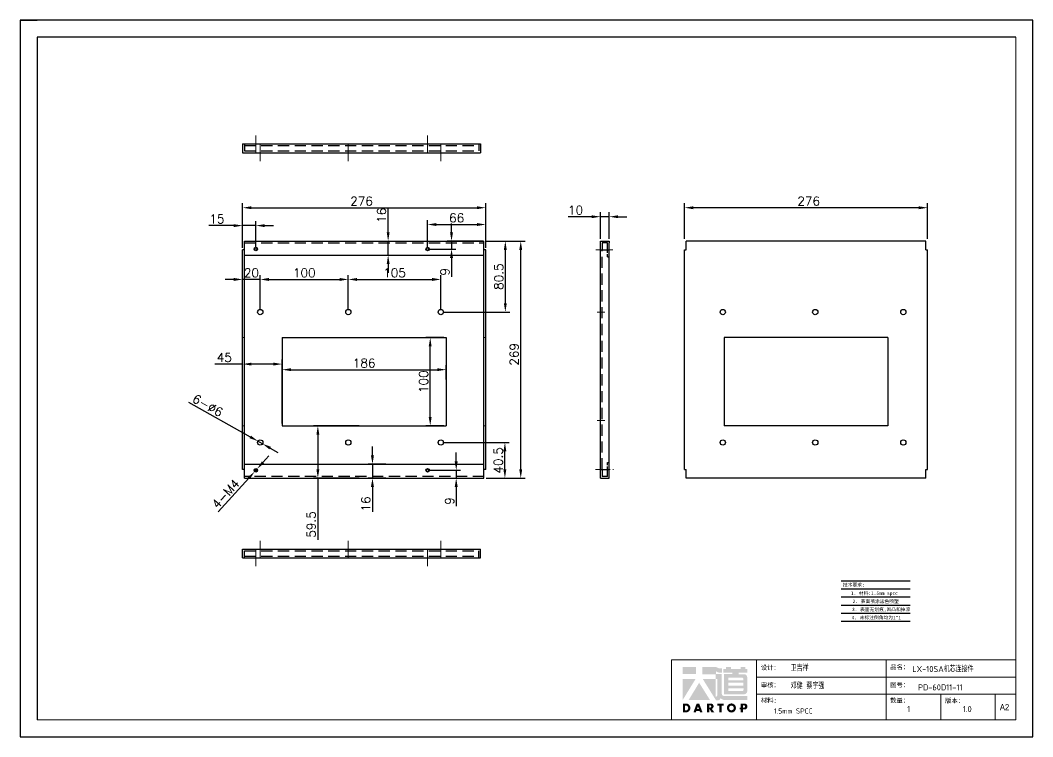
# Model space of a CAD drawing. Header units: millimetres. Extents: x -30327 to 34858, y 4015 to 75103.
# Drawn here: x 2753 to 3902, y 37747 to 38560 of the extents above; entities that cross this region are included whole.
import ezdxf
from ezdxf.enums import TextEntityAlignment as Align

# ---------------------------------------------------------------- set-up
doc = ezdxf.new("R2010")
doc.units = ezdxf.units.MM
for name, pattern in [('CENTER2', [28.575, 19.05, -3.175, 3.175, -3.175]), ('HIDDEN', [9.525, 6.35, -3.175]), ('HIDDEN2', [4.7625, 3.175, -1.5875])]:
    doc.linetypes.add(name, pattern=pattern)
for name, color, linetype, lineweight in [('A-TITLEBLOCK', 7, 'Continuous', 18), ('cen', 1, 'CENTER2', 9), ('dim', 2, 'Continuous', 9), ('HIDEN', 1, 'HIDDEN', 9)]:
    doc.layers.add(name, color=color, linetype=linetype, lineweight=lineweight)
doc.layers.add('hidden', color=3, linetype='HIDDEN2')
doc.layers.add('print', color=30, linetype='Continuous')
doc.styles.add('GB', font='GBENOR.SHX', dxfattribs={"bigfont": 'gbcbig.shx'})
doc.styles.add('HZ', font='')
doc.styles.add('SLDTEXTSTYLE0', font='simfang.ttf', dxfattribs={"bigfont": 'bigfont'})
doc.styles.add('SLDTEXTSTYLE1', font='Gothic.ttf', dxfattribs={"width": 0.913})
doc.styles.get("Standard").update_dxf_attribs({"font": 'txt', "bigfont": 'gbcbig.shx'})
doc.styles.get('HZ').set_extended_font_data('SimSun')
doc.dimstyles.new('1-4', dxfattribs={"dimscale": 4, "dimtxt": 2.5, "dimasz": 2.5, "dimexe": 1.25, "dimexo": 0.625, "dimtad": 1, "dimdsep": 46, "dimtxsty": 'Standard', "dimcen": 2.5, "dimadec": 0, "dimazin": 0, "dimtfac": 1, "dimtmove": 0, "dimatfit": 3, "dimfxl": 0, "dimarcsym": 0})

# ---------------------------------------------------------------- blocks, each defined once
blk = doc.blocks.new('*D1515')
at = {"layer": 'Defpoints', "color": 0}
for p in [(3281.3, 38347.7), (3005.3, 38309.8), (3281.3, 38309.8)]:
    blk.add_point(p, dxfattribs=at)
at = {"layer": 'dim', "color": 0, "lineweight": -2}
for p, q in [((3005.3, 38312.3), (3005.3, 38352.7)), ((3281.3, 38312.3), (3281.3, 38352.7)), ((3015.3, 38347.7), (3271.3, 38347.7))]:
    blk.add_line(p, q, dxfattribs=at)
at = {"layer": 'dim', "color": 0}
for points in [[(3015.3, 38349.3), (3015.3, 38346), (3005.3, 38347.7)], [(3271.3, 38349.3), (3271.3, 38346), (3281.3, 38347.7)]]:
    blk.add_solid(points, dxfattribs=at)
at = {"layer": 'dim', "color": 0, "insert": (3140.3, 38355.2), "char_height": 10, "attachment_point": 5}
blk.add_mtext('276', dxfattribs=at)
blk = doc.blocks.new('*D1516')
at = {"layer": 'Defpoints', "color": 0}
for p in [(3281.3, 38309.8), (3321.1, 38309.8), (3281.3, 38040.8)]:
    blk.add_point(p, dxfattribs=at)
at = {"layer": 'dim', "color": 0, "lineweight": -2}
for p, q in [((3283.8, 38309.8), (3326.1, 38309.8)), ((3321.1, 38050.8), (3321.1, 38299.8)), ((3283.8, 38040.8), (3326.1, 38040.8))]:
    blk.add_line(p, q, dxfattribs=at)
at = {"layer": 'dim', "color": 0}
for points in [[(3319.4, 38299.8), (3322.7, 38299.8), (3321.1, 38309.8)], [(3319.4, 38050.8), (3322.7, 38050.8), (3321.1, 38040.8)]]:
    blk.add_solid(points, dxfattribs=at)
at = {"layer": 'dim', "color": 0, "insert": (3313.6, 38181.3), "char_height": 10, "attachment_point": 5, "rotation": 90}
blk.add_mtext('269', dxfattribs=at)
blk = doc.blocks.new('*D1517')
at = {"layer": 'Defpoints', "color": 0}
for p in [(3411.6, 38337.5), (3411.6, 38309.8), (3421.6, 38309.8)]:
    blk.add_point(p, dxfattribs=at)
at = {"layer": 'dim', "color": 0, "lineweight": -2}
for p, q in [((3411.6, 38312.3), (3411.6, 38342.5)), ((3421.6, 38312.3), (3421.6, 38342.5)), ((3401.6, 38337.5), (3374.9, 38337.5)), ((3421.6, 38337.5), (3411.6, 38337.5)), ((3431.6, 38337.5), (3441.6, 38337.5))]:
    blk.add_line(p, q, dxfattribs=at)
at = {"layer": 'dim', "color": 0}
for points in [[(3401.6, 38339.1), (3401.6, 38335.8), (3411.6, 38337.5)], [(3431.6, 38339.1), (3431.6, 38335.8), (3421.6, 38337.5)]]:
    blk.add_solid(points, dxfattribs=at)
at = {"layer": 'dim', "color": 0, "insert": (3383.3, 38345), "char_height": 10, "attachment_point": 5}
blk.add_mtext('10', dxfattribs=at)
blk = doc.blocks.new('*D1518')
at = {"layer": 'Defpoints', "color": 0}
for p in [(3279.3, 38309.8), (3303.6, 38309.8), (3230.3, 38229.3)]:
    blk.add_point(p, dxfattribs=at)
at = {"layer": 'dim', "color": 0, "lineweight": -2}
for p, q in [((3281.8, 38309.8), (3308.6, 38309.8)), ((3303.6, 38239.3), (3303.6, 38299.8)), ((3232.8, 38229.3), (3308.6, 38229.3))]:
    blk.add_line(p, q, dxfattribs=at)
at = {"layer": 'dim', "color": 0}
for points in [[(3301.9, 38299.8), (3305.2, 38299.8), (3303.6, 38309.8)], [(3301.9, 38239.3), (3305.2, 38239.3), (3303.6, 38229.3)]]:
    blk.add_solid(points, dxfattribs=at)
at = {"layer": 'dim', "color": 0, "insert": (3296.1, 38269.5), "char_height": 10, "attachment_point": 5, "rotation": 90}
blk.add_mtext('80.5', dxfattribs=at)
blk = doc.blocks.new('*D1519')
at = {"layer": 'Defpoints', "color": 0}
for p in [(3230.3, 38081.3), (3303.1, 38081.3), (3279.3, 38040.8)]:
    blk.add_point(p, dxfattribs=at)
at = {"layer": 'dim', "color": 0, "lineweight": -2}
for p, q in [((3232.8, 38081.3), (3308.1, 38081.3)), ((3303.1, 38050.8), (3303.1, 38071.3)), ((3281.8, 38040.8), (3308.1, 38040.8))]:
    blk.add_line(p, q, dxfattribs=at)
at = {"layer": 'dim', "color": 0}
for points in [[(3301.4, 38071.3), (3304.7, 38071.3), (3303.1, 38081.3)], [(3301.4, 38050.8), (3304.7, 38050.8), (3303.1, 38040.8)]]:
    blk.add_solid(points, dxfattribs=at)
at = {"layer": 'dim', "color": 0, "insert": (3295.6, 38061), "char_height": 10, "attachment_point": 5, "rotation": 90}
blk.add_mtext('40.5', dxfattribs=at)
blk = doc.blocks.new('*D1520')
at = {"layer": 'Defpoints', "color": 0}
for p in [(3242.5, 38309.8), (3280.9, 38309.8), (3215.3, 38300.8)]:
    blk.add_point(p, dxfattribs=at)
at = {"layer": 'dim', "color": 0, "lineweight": -2}
for p, q in [((3242.5, 38319.8), (3242.5, 38329.8)), ((3278.4, 38309.8), (3237.5, 38309.8)), ((3242.5, 38309.8), (3242.5, 38300.8)), ((3217.8, 38300.8), (3247.5, 38300.8)), ((3242.5, 38290.8), (3242.5, 38269.1))]:
    blk.add_line(p, q, dxfattribs=at)
at = {"layer": 'dim', "color": 0}
for points in [[(3240.8, 38319.8), (3244.2, 38319.8), (3242.5, 38309.8)], [(3240.8, 38290.8), (3244.2, 38290.8), (3242.5, 38300.8)]]:
    blk.add_solid(points, dxfattribs=at)
at = {"layer": 'dim', "color": 0, "insert": (3235, 38275), "char_height": 10, "attachment_point": 5, "rotation": 90}
blk.add_mtext('9', dxfattribs=at)
blk = doc.blocks.new('*D1521')
at = {"layer": 'Defpoints', "color": 0}
for p in [(3215.3, 38049.8), (3215.3, 38040.8), (3247.8, 38040.8)]:
    blk.add_point(p, dxfattribs=at)
at = {"layer": 'dim', "color": 0, "lineweight": -2}
for p, q in [((3247.8, 38059.8), (3247.8, 38069.8)), ((3217.8, 38049.8), (3252.8, 38049.8)), ((3217.8, 38040.8), (3252.8, 38040.8)), ((3247.8, 38049.8), (3247.8, 38040.8)), ((3247.8, 38030.8), (3247.8, 38009.1))]:
    blk.add_line(p, q, dxfattribs=at)
at = {"layer": 'dim', "color": 0}
for points in [[(3246.1, 38059.8), (3249.5, 38059.8), (3247.8, 38049.8)], [(3246.1, 38030.8), (3249.5, 38030.8), (3247.8, 38040.8)]]:
    blk.add_solid(points, dxfattribs=at)
at = {"layer": 'dim', "color": 0, "insert": (3240.3, 38015), "char_height": 10, "attachment_point": 5, "rotation": 90}
blk.add_mtext('9', dxfattribs=at)
blk = doc.blocks.new('*D1522')
at = {"layer": 'Defpoints', "color": 0}
for p in [(3005.3, 38327.4), (3005.3, 38299.8), (3020.3, 38300.8)]:
    blk.add_point(p, dxfattribs=at)
at = {"layer": 'dim', "color": 0, "lineweight": -2}
for p, q in [((3005.3, 38302.3), (3005.3, 38332.4)), ((3020.3, 38303.3), (3020.3, 38332.4)), ((2995.3, 38327.4), (2967, 38327.4)), ((3020.3, 38327.4), (3005.3, 38327.4)), ((3030.3, 38327.4), (3040.3, 38327.4))]:
    blk.add_line(p, q, dxfattribs=at)
at = {"layer": 'dim', "color": 0}
for points in [[(2995.3, 38329), (2995.3, 38325.7), (3005.3, 38327.4)], [(3030.3, 38329), (3030.3, 38325.7), (3020.3, 38327.4)]]:
    blk.add_solid(points, dxfattribs=at)
at = {"layer": 'dim', "color": 0, "insert": (2976.1, 38334.9), "char_height": 10, "attachment_point": 5}
blk.add_mtext('15', dxfattribs=at)
blk = doc.blocks.new('*D1523')
at = {"layer": 'Defpoints', "color": 0}
for p in [(3281.3, 38328.6), (3215.3, 38300.8), (3281.3, 38299.8)]:
    blk.add_point(p, dxfattribs=at)
at = {"layer": 'dim', "color": 0, "lineweight": -2}
for p, q in [((3215.3, 38303.3), (3215.3, 38333.6)), ((3225.3, 38328.6), (3271.3, 38328.6)), ((3281.3, 38302.3), (3281.3, 38333.6))]:
    blk.add_line(p, q, dxfattribs=at)
at = {"layer": 'dim', "color": 0}
for points in [[(3225.3, 38330.3), (3225.3, 38326.9), (3215.3, 38328.6)], [(3271.3, 38330.3), (3271.3, 38326.9), (3281.3, 38328.6)]]:
    blk.add_solid(points, dxfattribs=at)
at = {"layer": 'dim', "color": 0, "insert": (3248.3, 38336.1), "char_height": 10, "attachment_point": 5}
blk.add_mtext('66', dxfattribs=at)
blk = doc.blocks.new('*D1524')
at = {"layer": 'Defpoints', "color": 0}
for p in [(3140.3, 38309.8), (3170.5, 38309.8), (3140.3, 38293.8)]:
    blk.add_point(p, dxfattribs=at)
at = {"layer": 'dim', "color": 0, "lineweight": -2}
for p, q in [((3170.5, 38319.8), (3170.5, 38348.1)), ((3142.8, 38309.8), (3175.5, 38309.8)), ((3170.5, 38293.8), (3170.5, 38309.8)), ((3142.8, 38293.8), (3175.5, 38293.8)), ((3170.5, 38283.8), (3170.5, 38273.8))]:
    blk.add_line(p, q, dxfattribs=at)
at = {"layer": 'dim', "color": 0}
for points in [[(3168.9, 38319.8), (3172.2, 38319.8), (3170.5, 38309.8)], [(3168.9, 38283.8), (3172.2, 38283.8), (3170.5, 38293.8)]]:
    blk.add_solid(points, dxfattribs=at)
at = {"layer": 'dim', "color": 0, "insert": (3163, 38339), "char_height": 10, "attachment_point": 5, "rotation": 90}
blk.add_mtext('16', dxfattribs=at)
blk = doc.blocks.new('*D1525')
at = {"layer": 'Defpoints', "color": 0}
for p in [(3170.5, 38056.8), (3152.7, 38040.8), (3170.5, 38040.8)]:
    blk.add_point(p, dxfattribs=at)
at = {"layer": 'dim', "color": 0, "lineweight": -2}
for p, q in [((3152.7, 38066.8), (3152.7, 38076.8)), ((3168, 38056.8), (3147.7, 38056.8)), ((3152.7, 38056.8), (3152.7, 38040.8)), ((3168, 38040.8), (3147.7, 38040.8)), ((3152.7, 38030.8), (3152.7, 38002.5))]:
    blk.add_line(p, q, dxfattribs=at)
at = {"layer": 'dim', "color": 0}
for points in [[(3151, 38066.8), (3154.4, 38066.8), (3152.7, 38056.8)], [(3151, 38030.8), (3154.4, 38030.8), (3152.7, 38040.8)]]:
    blk.add_solid(points, dxfattribs=at)
at = {"layer": 'dim', "color": 0, "insert": (3145.2, 38011.6), "char_height": 10, "attachment_point": 5, "rotation": 90}
blk.add_mtext('16', dxfattribs=at)
blk = doc.blocks.new('*D1526')
at = {"layer": 'Defpoints', "color": 0}
for p in [(3005.3, 38266.3), (3005.3, 38229.3), (3025.3, 38229.3)]:
    blk.add_point(p, dxfattribs=at)
at = {"layer": 'dim', "color": 0, "lineweight": -2}
for p, q in [((3005.3, 38231.8), (3005.3, 38271.3)), ((3025.3, 38231.8), (3025.3, 38271.3)), ((2995.3, 38266.3), (2985.3, 38266.3)), ((3025.3, 38266.3), (3005.3, 38266.3)), ((3035.3, 38266.3), (3045.3, 38266.3))]:
    blk.add_line(p, q, dxfattribs=at)
at = {"layer": 'dim', "color": 0}
for points in [[(2995.3, 38268), (2995.3, 38264.6), (3005.3, 38266.3)], [(3035.3, 38268), (3035.3, 38264.6), (3025.3, 38266.3)]]:
    blk.add_solid(points, dxfattribs=at)
at = {"layer": 'dim', "color": 0, "insert": (3015.3, 38273.8), "char_height": 10, "attachment_point": 5}
blk.add_mtext('20', dxfattribs=at)
blk = doc.blocks.new('*D1527')
at = {"layer": 'Defpoints', "color": 0}
for p in [(3125.3, 38266.3), (3025.3, 38229.3), (3125.3, 38229.3)]:
    blk.add_point(p, dxfattribs=at)
at = {"layer": 'dim', "color": 0, "lineweight": -2}
for p, q in [((3025.3, 38231.8), (3025.3, 38271.3)), ((3125.3, 38231.8), (3125.3, 38271.3)), ((3035.3, 38266.3), (3115.3, 38266.3))]:
    blk.add_line(p, q, dxfattribs=at)
at = {"layer": 'dim', "color": 0}
for points in [[(3035.3, 38268), (3035.3, 38264.6), (3025.3, 38266.3)], [(3115.3, 38268), (3115.3, 38264.6), (3125.3, 38266.3)]]:
    blk.add_solid(points, dxfattribs=at)
at = {"layer": 'dim', "color": 0, "insert": (3075.3, 38273.8), "char_height": 10, "attachment_point": 5}
blk.add_mtext('100', dxfattribs=at)
blk = doc.blocks.new('*D1528')
at = {"layer": 'Defpoints', "color": 0}
for p in [(3230.3, 38266.3), (3125.3, 38229.3), (3230.3, 38229.3)]:
    blk.add_point(p, dxfattribs=at)
at = {"layer": 'dim', "color": 0, "lineweight": -2}
for p, q in [((3125.3, 38231.8), (3125.3, 38271.3)), ((3230.3, 38231.8), (3230.3, 38271.3)), ((3135.3, 38266.3), (3220.3, 38266.3))]:
    blk.add_line(p, q, dxfattribs=at)
at = {"layer": 'dim', "color": 0}
for points in [[(3135.3, 38268), (3135.3, 38264.6), (3125.3, 38266.3)], [(3220.3, 38268), (3220.3, 38264.6), (3230.3, 38266.3)]]:
    blk.add_solid(points, dxfattribs=at)
at = {"layer": 'dim', "color": 0, "insert": (3177.8, 38273.8), "char_height": 10, "attachment_point": 5}
blk.add_mtext('105', dxfattribs=at)
blk = doc.blocks.new('*D1529')
at = {"layer": 'Defpoints', "color": 0}
for p in [(3022.7, 38082.8), (3027.9, 38079.8)]:
    blk.add_point(p, dxfattribs=at)
at = {"layer": 'dim', "color": 0, "lineweight": -2}
for p, q in [((2943.9, 38127), (3014, 38087.7)), ((3027.9, 38079.8), (3022.7, 38082.8)), ((3036.7, 38074.9), (3045.4, 38070))]:
    blk.add_line(p, q, dxfattribs=at)
at = {"layer": 'dim', "color": 0}
for points in [[(3014.8, 38089.1), (3013.2, 38086.2), (3022.7, 38082.8)], [(3037.5, 38076.4), (3035.8, 38073.5), (3027.9, 38079.8)]]:
    blk.add_solid(points, dxfattribs=at)
at = {"layer": 'dim', "color": 0, "insert": (2965.7, 38123.3), "char_height": 10, "attachment_point": 5, "rotation": 330.6984}
blk.add_mtext('6-∅6', dxfattribs=at)
blk = doc.blocks.new('*D1530')
at = {"layer": 'Defpoints', "color": 0}
for p in [(3019, 38048.3), (3021.7, 38051.3)]:
    blk.add_point(p, dxfattribs=at)
at = {"layer": 'dim', "color": 0, "lineweight": -2}
for p, q in [((3028.4, 38058.7), (3035.1, 38066.1)), ((2977.6, 38002.6), (3012.3, 38040.9)), ((3021.7, 38051.3), (3019, 38048.3))]:
    blk.add_line(p, q, dxfattribs=at)
at = {"layer": 'dim', "color": 0}
for points in [[(3027.1, 38059.8), (3029.6, 38057.6), (3021.7, 38051.3)], [(3011, 38042), (3013.5, 38039.8), (3019, 38048.3)]]:
    blk.add_solid(points, dxfattribs=at)
at = {"layer": 'dim', "color": 0, "insert": (2986, 38023.1), "char_height": 10, "attachment_point": 5, "rotation": 47.8095}
blk.add_mtext('4-M4', dxfattribs=at)
blk = doc.blocks.new('*D1531')
at = {"layer": 'Defpoints', "color": 0}
for p in [(3236.3, 38163.9), (3050.3, 38150.3), (3236.3, 38150.3)]:
    blk.add_point(p, dxfattribs=at)
at = {"layer": 'dim', "color": 0, "lineweight": -2}
for p, q in [((3050.3, 38152.8), (3050.3, 38168.9)), ((3236.3, 38152.8), (3236.3, 38168.9)), ((3060.3, 38163.9), (3226.3, 38163.9))]:
    blk.add_line(p, q, dxfattribs=at)
at = {"layer": 'dim', "color": 0}
for points in [[(3060.3, 38165.6), (3060.3, 38162.3), (3050.3, 38163.9)], [(3226.3, 38165.6), (3226.3, 38162.3), (3236.3, 38163.9)]]:
    blk.add_solid(points, dxfattribs=at)
at = {"layer": 'dim', "color": 0, "insert": (3143.3, 38171.4), "char_height": 10, "attachment_point": 5}
blk.add_mtext('186', dxfattribs=at)
blk = doc.blocks.new('*D1532')
at = {"layer": 'Defpoints', "color": 0}
for p in [(3218.3, 38200.3), (3236.3, 38200.3), (3236.3, 38100.3)]:
    blk.add_point(p, dxfattribs=at)
at = {"layer": 'dim', "color": 0, "lineweight": -2}
for p, q in [((3233.8, 38200.3), (3213.3, 38200.3)), ((3218.3, 38110.3), (3218.3, 38190.3)), ((3233.8, 38100.3), (3213.3, 38100.3))]:
    blk.add_line(p, q, dxfattribs=at)
at = {"layer": 'dim', "color": 0}
for points in [[(3216.6, 38190.3), (3219.9, 38190.3), (3218.3, 38200.3)], [(3216.6, 38110.3), (3219.9, 38110.3), (3218.3, 38100.3)]]:
    blk.add_solid(points, dxfattribs=at)
at = {"layer": 'dim', "color": 0, "insert": (3210.8, 38150.3), "char_height": 10, "attachment_point": 5, "rotation": 90}
blk.add_mtext('100', dxfattribs=at)
blk = doc.blocks.new('*D1533')
at = {"layer": 'Defpoints', "color": 0}
for p in [(3005.3, 38170.3), (3005.3, 38150.3), (3050.3, 38100.3)]:
    blk.add_point(p, dxfattribs=at)
at = {"layer": 'dim', "color": 0, "lineweight": -2}
for p, q in [((3005.3, 38170.3), (2973.6, 38170.3)), ((3005.3, 38152.8), (3005.3, 38175.3)), ((3040.3, 38170.3), (3015.3, 38170.3)), ((3050.3, 38102.8), (3050.3, 38175.3))]:
    blk.add_line(p, q, dxfattribs=at)
at = {"layer": 'dim', "color": 0}
for points in [[(3015.3, 38171.9), (3015.3, 38168.6), (3005.3, 38170.3)], [(3040.3, 38171.9), (3040.3, 38168.6), (3050.3, 38170.3)]]:
    blk.add_solid(points, dxfattribs=at)
at = {"layer": 'dim', "color": 0, "insert": (2984.5, 38177.8), "char_height": 10, "attachment_point": 5}
blk.add_mtext('45', dxfattribs=at)
blk = doc.blocks.new('*D1534')
at = {"layer": 'Defpoints', "color": 0}
for p in [(3140.3, 38100.3), (3090.7, 38040.8), (3140.3, 38040.8)]:
    blk.add_point(p, dxfattribs=at)
at = {"layer": 'dim', "color": 0, "lineweight": -2}
for p, q in [((3137.8, 38100.3), (3085.7, 38100.3)), ((3090.7, 38090.3), (3090.7, 38050.8)), ((3137.8, 38040.8), (3085.7, 38040.8)), ((3090.7, 38040.8), (3090.7, 37970.8))]:
    blk.add_line(p, q, dxfattribs=at)
at = {"layer": 'dim', "color": 0}
for points in [[(3089.1, 38090.3), (3092.4, 38090.3), (3090.7, 38100.3)], [(3089.1, 38050.8), (3092.4, 38050.8), (3090.7, 38040.8)]]:
    blk.add_solid(points, dxfattribs=at)
at = {"layer": 'dim', "color": 0, "insert": (3083.2, 37988.3), "char_height": 10, "attachment_point": 5, "rotation": 90}
blk.add_mtext('59.5', dxfattribs=at)
blk = doc.blocks.new('Dartop Logo')
at = {"true_color": 0xc40018}
h = blk.add_hatch(color=12, dxfattribs=at)
h.set_gradient(color1=(196, 0, 24), color2=(196, 0, 24), tint=1)
h.paths.add_polyline_path([(30.39, -3.87), (33.08, -5.04), (35.99, -5.04), (35.99, -1.19), (33.59, -1.19), (30.46, 0.05), (17.94, 0.05), (17.94, -6.46), (30.12, -6.46), (30.12, -6.59), (30.12, -10.75), (18.31, -10.75), (30.46, -30.31), (32.87, -30.31, 0.279375), (34.63, -28.6), (34.63, -28.51), (34.84, -28.51, 0.143145), (38.15, -30.2), (59.27, -30.2), (59.27, -26.49), (38.06, -26.49, -0.414214), (35.75, -24.18), (35.75, -6.26), (30.39, -6.26)])
h.paths.add_polyline_path([(30.25, -10.84), (31.8, -10.84), (31.8, -26.02, -0.088936), (30.9, -26.94), (30.24, -26.94)], flags=16)
h = blk.add_hatch(color=12, dxfattribs=at)
h.set_gradient(color1=(196, 0, 24), color2=(196, 0, 24), tint=1)
h.paths.add_polyline_path([(59.24, -1.73), (57.36, -1.73), (57.36, 0.06), (53.06, 0.06), (53.06, -1.64), (44.29, -1.64), (44.29, 0.15), (39.7, 0.15), (39.7, -1.67), (37.16, -1.67), (37.16, -4.97), (45.54, -4.97), (45.54, -6.42), (37.73, -6.42), (37.73, -24.88), (56.26, -24.88, 0.414214), (59.15, -21.99), (59.15, -9.35, 0.414214), (56.26, -6.46), (51.36, -6.46), (51.36, -5.03), (59.24, -5.03)])
h.paths.add_polyline_path([(54.21, -9.59, -0.414214), (55.66, -11.04), (55.66, -12.1), (41.79, -12.1), (41.79, -9.59)], flags=16)
h.paths.add_polyline_path([(55.57, -14.33), (55.57, -17.01), (41.88, -17.01), (41.88, -14.33)], flags=16)
h.paths.add_polyline_path([(55.75, -19.43), (55.75, -20.57, -0.414214), (54.3, -22.02), (41.88, -22.02), (41.88, -19.43)], flags=16)
h = blk.add_hatch(color=12, dxfattribs=at)
h.set_gradient(color1=(196, 0, 24), color2=(196, 0, 24), tint=1)
h.paths.add_polyline_path([(12.18, 0), (0, 0), (0, -6.37), (12.18, -6.37)])
h = blk.add_hatch(color=12, dxfattribs=at)
h.set_gradient(color1=(196, 0, 24), color2=(196, 0, 24), tint=1)
h.paths.add_polyline_path([(11.79, -10.83), (0.03, -10.83), (0.03, -30.03)])
h = blk.add_hatch(color=12, dxfattribs=at)
h.set_gradient(color1=(196, 0, 24), color2=(196, 0, 24), tint=1)
h.paths.add_polyline_path([(15.05, -14.31), (5.44, -30.15), (25.01, -30.15)])
at = {"true_color": 0x646464}
h = blk.add_hatch(color=251, dxfattribs=at)
h.set_gradient(color1=(100, 100, 100), color2=(100, 100, 100), tint=1)
h.paths.add_polyline_path([(4.15, -33.43), (0.11, -33.43), (0.11, -41.5), (3.51, -41.5, 0.793016)])
h.paths.add_polyline_path([(3.57, -39.73), (2.16, -39.73), (2.16, -35.19), (3.42, -35.19, -0.671361)], flags=16)
h = blk.add_hatch(color=251, dxfattribs=at)
h.set_gradient(color1=(100, 100, 100), color2=(100, 100, 100), tint=1)
h.paths.add_polyline_path([(15.08, -33.36), (12.78, -33.36), (9.82, -41.51), (12, -41.51), (12.51, -40.06), (15.46, -40.06), (15.99, -41.52), (18.19, -41.52)])
h.paths.add_polyline_path([(14.9, -38.51), (13.07, -38.51), (13.97, -35.95)], flags=16)
h = blk.add_hatch(color=251, dxfattribs=at)
h.set_gradient(color1=(100, 100, 100), color2=(100, 100, 100), tint=1)
h.paths.add_polyline_path([(26.27, -33.36), (22.3, -33.36), (22.3, -41.51), (24.4, -41.51), (24.4, -38.28), (26.55, -41.54), (29.09, -41.54), (26.61, -38.3, 0.744055)])
h.paths.add_polyline_path([(24.38, -37.08), (24.38, -34.94), (25.32, -34.94, -0.796809), (25.3, -37.08)], flags=16)
h = blk.add_hatch(color=251, dxfattribs=at)
h.set_gradient(color1=(100, 100, 100), color2=(100, 100, 100), tint=1)
h.paths.add_polyline_path([(37.44, -33.4), (31.88, -33.4), (31.88, -35.16), (33.61, -35.16), (33.61, -41.52), (35.69, -41.52), (35.69, -35.16), (37.44, -35.16)])
h = blk.add_hatch(color=251, dxfattribs=at)
h.set_gradient(color1=(100, 100, 100), color2=(100, 100, 100), tint=1)
h.paths.add_polyline_path([(40.46, -37.41, 1), (48.83, -37.41, 1)])
h.paths.add_polyline_path([(46.8, -37.41, -1), (42.5, -37.41, -1)], flags=16)
h = blk.add_hatch(color=251, dxfattribs=at)
h.set_gradient(color1=(100, 100, 100), color2=(100, 100, 100), tint=1)
h.paths.add_polyline_path([(56.85, -33.38), (56.73, -33.38), (53.19, -33.38), (53.19, -37.19), (52.26, -37.19), (52.26, -38.73), (53.18, -38.73), (53.18, -41.5), (55.24, -41.5), (55.24, -38.72), (57.51, -38.72, 0.812304)])
h.paths.add_polyline_path([(55.21, -37.18), (55.21, -35.05), (56.39, -35.05, -0.778213), (56.27, -37.18)], flags=16)
blk = doc.blocks.new('DT-A2-TITLE')
for p, q in [((594, 420), (0, 420)), ((0, 420), (0, 420)), ((0, 420), (0, 0)), ((0, 420), (10, 420)), ((594, 0), (594, 420)), ((10, 410), (10, 10)), ((584, 410), (10, 410))]:
    blk.add_line(p, q)
at = {"layer": 'A-TITLEBLOCK', "color": 7}
for p, q in [((584, 410), (584, 10)), ((594, 0), (594, 297)), ((382, 10), (382, 45)), ((584, 45), (382, 45)), ((432, 45), (432, 10)), ((508, 45), (508, 10)), ((584, 35), (432, 35)), ((432, 25), (584.08, 25)), ((540, 10), (540, 25)), ((572, 10), (572, 25)), ((10, 10), (584, 10)), ((0, 0), (594, 0))]:
    blk.add_line(p, q, dxfattribs=at)
at = {"layer": 'A-TITLEBLOCK', "xscale": 0.6400000000000001, "yscale": 0.6400000000000001, "zscale": 0.6400000000000001}
blk.add_blockref('Dartop Logo', (388.65, 40.81), dxfattribs=at)
at = {"style": 'GB'}
for tag, p, height in [('#设计', (451.96, 38.52), 3.5), ('#品名', (523.32, 37.95), 3.5), ('#审核', (451.99, 28.1), 3.5), ('#图号', (526.67, 27.2), 3.5), ('#数量', (520.33, 14.51), 3.5), ('#版本', (552.92, 14.47), 3.5), ('#材料说明', (442.15, 13.59), 3)]:
    blk.add_attdef(tag, p, '', height=height, dxfattribs=at)
at = {"layer": 'A-TITLEBLOCK', "color": 7, "attachment_point": 1}
for s, insert, char_height, style in [('设计：', (434.47, 41.87), 2.646, 'SLDTEXTSTYLE0'), ('品名：', (510.43, 42.19), 2.646, 'SLDTEXTSTYLE0'), ('审核：', (434.47, 31.64), 2.646, 'SLDTEXTSTYLE0'), ('图号：', (510.4, 31.66), 2.646, 'SLDTEXTSTYLE0'), ('材料:', (434.47, 22.62), 2.646, 'SLDTEXTSTYLE0'), ('数量：', (510.35, 22.64), 2.646, 'SLDTEXTSTYLE0'), ('版本：', (542.59, 22.48), 2.646, 'SLDTEXTSTYLE0'), ('A2', (574.7, 19.21), 3.704, 'SLDTEXTSTYLE1')]:
    blk.add_mtext(s, dxfattribs=dict(at, insert=insert, char_height=char_height, style=style))
blk = doc.blocks.new('*D1535')
at = {"layer": 'Defpoints', "color": 0}
for p in [(3507, 38347.7), (3507, 38309.8), (3783, 38309.8)]:
    blk.add_point(p, dxfattribs=at)
at = {"layer": 'dim', "color": 0, "lineweight": -2}
for p, q in [((3507, 38312.3), (3507, 38352.7)), ((3783, 38312.3), (3783, 38352.7)), ((3773, 38347.7), (3517, 38347.7))]:
    blk.add_line(p, q, dxfattribs=at)
at = {"layer": 'dim', "color": 0}
for points in [[(3517, 38349.3), (3517, 38346), (3507, 38347.7)], [(3773, 38349.3), (3773, 38346), (3783, 38347.7)]]:
    blk.add_solid(points, dxfattribs=at)
at = {"layer": 'dim', "color": 0, "insert": (3648, 38355.2), "char_height": 10, "attachment_point": 5}
blk.add_mtext('276', dxfattribs=at)

msp = doc.modelspace()

# ---------------------------------------------------------------- linework, layer by layer
for p, q in [((3005.3143, 38420.1171), (3275.3143, 38420.1171)), ((3005.3143, 38410.1171), (3275.3143, 38410.1171)), ((3007.3143, 38309.7881), (3279.3143, 38309.7881)), ((3007.3143, 38307.7881), (3007.3143, 38309.7881)), ((3279.3143, 38040.7881), (3279.3143, 38309.7881)), ((3411.5918, 38040.7881), (3411.5918, 38309.7881)), ((3411.5918, 38309.7881), (3421.5918, 38309.7881)), ((3419.5918, 38307.7881), (3413.5918, 38307.7881)), ((3413.5918, 38307.7881), (3413.5918, 38299.7881)), ((3419.5918, 38299.7881), (3419.5918, 38307.7881)), ((3421.5918, 38309.7881), (3421.5918, 38307.7881)), ((3421.5918, 38042.7881), (3421.5918, 38307.7881)), ((3780.9612, 38309.7881), (3508.9612, 38309.7881)), ((3508.9612, 38299.7881), (3508.9612, 38309.7881)), ((3780.9612, 38307.7881), (3780.9612, 38309.7881)), ((3005.3143, 38050.7881), (3005.3143, 38299.7881)), ((3007.3143, 38293.7881), (3279.3143, 38293.7881)), ((3281.3143, 38050.7881), (3281.3143, 38299.7881)), ((3411.5918, 38299.7881), (3421.5918, 38299.7881)), ((3506.9612, 38050.7881), (3506.9612, 38299.7881)), ((3782.9612, 38050.7881), (3782.9612, 38299.7881)), ((3050.3143, 38200.2881), (3236.3143, 38200.2881)), ((3050.3143, 38200.2881), (3050.3143, 38100.2881)), ((3236.3143, 38200.2881), (3236.3143, 38100.2881)), ((3737.9612, 38200.2881), (3551.9612, 38200.2881)), ((3551.9612, 38200.2881), (3551.9612, 38100.2881)), ((3737.9612, 38200.2881), (3737.9612, 38100.2881)), ((3050.3143, 38100.2881), (3236.3143, 38100.2881)), ((3737.9612, 38100.2881), (3551.9612, 38100.2881)), ((3007.3143, 38056.7881), (3279.3143, 38056.7881)), ((3007.3143, 38040.7881), (3279.3143, 38040.7881)), ((3411.5918, 38050.7881), (3421.5918, 38050.7881)), ((3411.5918, 38040.7881), (3421.5918, 38040.7881)), ((3413.5918, 38050.7881), (3413.5918, 38042.7881)), ((3419.5918, 38042.7881), (3413.5918, 38042.7881)), ((3419.5918, 38042.7881), (3419.5918, 38050.7881)), ((3421.5918, 38040.7881), (3421.5918, 38042.7881)), ((3508.9612, 38040.7881), (3508.9612, 38050.7881)), ((3780.9612, 38040.7881), (3508.9612, 38040.7881)), ((3005.3143, 37960.4591), (3275.3143, 37960.4591)), ((3005.3143, 37950.4591), (3275.3143, 37950.4591))]:
    msp.add_line(p, q)
at = {"ltscale": 4}
for p, q in [((3005.3143, 38420.1171), (3005.3143, 38410.1171)), ((3007.3143, 38420.1171), (3007.3143, 38412.1171)), ((3273.3143, 38420.1171), (3273.3143, 38412.1171)), ((3275.3143, 38420.1171), (3275.3143, 38410.1171)), ((3007.3143, 38040.7881), (3007.3143, 38307.7881)), ((3780.9612, 38299.7881), (3780.9612, 38307.7881)), ((3007.3143, 38299.7881), (3005.3143, 38299.7881)), ((3281.3143, 38299.7881), (3279.3143, 38299.7881)), ((3506.9612, 38299.7881), (3508.9612, 38299.7881)), ((3780.9612, 38299.7881), (3782.9612, 38299.7881)), ((3007.3143, 38050.7881), (3005.3143, 38050.7881)), ((3281.3143, 38050.7881), (3279.3143, 38050.7881)), ((3506.9612, 38050.7881), (3508.9612, 38050.7881)), ((3780.9612, 38040.7881), (3780.9612, 38050.7881)), ((3780.9612, 38050.7881), (3782.9612, 38050.7881)), ((3005.3143, 37950.4591), (3005.3143, 37960.4591)), ((3275.3143, 37950.4591), (3275.3143, 37960.4591)), ((3007.3143, 37950.4591), (3007.3143, 37958.4591)), ((3273.3143, 37950.4591), (3273.3143, 37958.4591))]:
    msp.add_line(p, q, dxfattribs=at)
for centre, radius in [((3020.3143, 38300.7881), 2), ((3020.3143, 38300.7881), 1.5), ((3215.3143, 38300.7881), 2), ((3215.3143, 38300.7881), 1.5), ((3025.3143, 38229.2881), 3), ((3125.3143, 38229.2881), 3), ((3230.3143, 38229.2881), 3), ((3550.4612, 38229.2881), 3), ((3655.4612, 38229.2881), 3), ((3755.4612, 38229.2881), 3), ((3025.3143, 38081.2881), 3), ((3125.3143, 38081.2881), 3), ((3230.3143, 38081.2881), 3), ((3550.4612, 38081.2881), 3), ((3655.4612, 38081.2881), 3), ((3755.4612, 38081.2881), 3), ((3020.3143, 38049.7881), 2), ((3020.3143, 38049.7881), 1.5), ((3215.3143, 38049.7881), 2), ((3215.3143, 38049.7881), 1.5)]:
    msp.add_circle(centre, radius)
at = {"layer": 'cen'}
for p, q in [((3020.3143, 38410.6748), (3020.3143, 38431.5593)), ((3215.3143, 38410.6748), (3215.3143, 38431.5593)), ((3025.3143, 38400.6748), (3025.3143, 38421.5593)), ((3125.3143, 38400.6748), (3125.3143, 38421.5593)), ((3230.3143, 38400.6748), (3230.3143, 38421.5593)), ((3406.4589, 38299.7881), (3416.4589, 38299.7881)), ((3415.7117, 38299.7881), (3425.7117, 38299.7881)), ((3025.3143, 37969.9014), (3025.3143, 37949.0169)), ((3125.3143, 37969.9014), (3125.3143, 37949.0169)), ((3230.3143, 37969.9014), (3230.3143, 37949.0169)), ((3020.3143, 37959.9014), (3020.3143, 37939.0169)), ((3215.3143, 37959.9014), (3215.3143, 37939.0169))]:
    msp.add_line(p, q, dxfattribs=at)
at = {"layer": 'cen', "ltscale": 4}
for p, q in [((3407.8199, 38229.2881), (3416.3985, 38229.2881)), ((3407.8199, 38106.2881), (3416.3985, 38106.2881))]:
    msp.add_line(p, q, dxfattribs=at)
at = {"layer": 'Defpoints'}
for p, q in [((3684.9792, 37924.4871), (3763.2911, 37924.4871)), ((3684.9792, 37915.2925), (3763.2911, 37915.2925)), ((3684.9792, 37915.2925), (3763.2911, 37915.2925)), ((3684.9792, 37906.0979), (3763.2911, 37906.0979)), ((3684.9792, 37896.9034), (3763.2911, 37896.9034)), ((3684.9792, 37887.7088), (3763.2911, 37887.7088)), ((3684.9792, 37878.5142), (3763.2911, 37878.5142))]:
    msp.add_line(p, q, dxfattribs=at)
at = {"layer": 'dim'}
for p, q in [((3005.3143, 38200.2881), (3007.3143, 38200.2881)), ((3279.3143, 38200.2881), (3281.3143, 38200.2881)), ((3005.3143, 38100.2881), (3007.3143, 38100.2881)), ((3279.3143, 38100.2881), (3281.3143, 38100.2881))]:
    msp.add_line(p, q, dxfattribs=at)
at = {"layer": 'hidden', "ltscale": 4}
for p, q in [((3007.3143, 38418.1171), (3273.3143, 38418.1171)), ((3007.3143, 38412.1171), (3273.3143, 38412.1171)), ((3007.3143, 38307.7881), (3279.3143, 38307.7881)), ((3413.5918, 38050.7881), (3413.5918, 38299.7881)), ((3279.3143, 38042.7881), (3007.3143, 38042.7881)), ((3007.3143, 37958.4591), (3273.3143, 37958.4591)), ((3007.3143, 37952.4591), (3273.3143, 37952.4591))]:
    msp.add_line(p, q, dxfattribs=at)
at = {"layer": 'hidden'}
for p, q in [((3419.5918, 38291.7881), (3419.5918, 38299.7881)), ((3419.5918, 38291.7881), (3421.5918, 38291.7881)), ((3419.5918, 38050.7881), (3419.5918, 38058.7881)), ((3419.5918, 38058.7881), (3421.5918, 38058.7881))]:
    msp.add_line(p, q, dxfattribs=at)
at = {"layer": 'HIDEN'}
for p, q in [((3405.9742, 38050.7881), (3415.9742, 38050.7881)), ((3416.2771, 38050.7881), (3426.2771, 38050.7881))]:
    msp.add_line(p, q, dxfattribs=at)
at = {"layer": 'print'}
msp.add_lwpolyline([(2752.8091, 37747.4972), (3902.4129, 37747.4972), (3902.4129, 38560.3484), (2752.8091, 38560.3484)], close=True, dxfattribs=at)

# ---------------------------------------------------------------- block references
at = {"xscale": 1.93536, "yscale": 1.93536, "zscale": 1.93536}
msp.add_blockref('DT-A2-TITLE', (2752.8091, 37747.4972), dxfattribs=at).add_auto_attribs({'#设计': '卫吉祥', '#审核': '邓健 蔡宇强', '#材料说明': '1.5mm SPCC', '#品名': 'LX-10SA机芯连接件', '#图号': 'PD-60D11-11', '#数量': '1', '#版本': '1.0'})

# ---------------------------------------------------------------- texts
at = {"style": 'HZ'}
for s, height, p in [('技术要求:', 3.86173, (3699.2013, 37919.8467)), ('    2. 表面喷涂黑色喷塑  ', 3.861726, (3721.071, 37901.1399)), ('1. 材料:1.5mm spcc', 3.861726, (3722.4868, 37910.3345)), ('3. 表面无划痕,凹凸和掉漆', 3.861726, (3730.3429, 37891.9453)), ('4. 未标注倒角均为1*1', 3.861726, (3724.8287, 37882.7508))]:
    msp.add_text(s, height=height, dxfattribs=at).set_placement(p, align=Align.MIDDLE_CENTER)

# ---------------------------------------------------------------- dimensions: what is measured, and where the dimension line sits
at = {"layer": 'dim'}
for base, p1, p2, picture, middle in [((3281.3143, 38347.6589), (3005.3143, 38309.7881), (3281.3143, 38309.7881), '*D1515', (3140.3143, 38347.6589)), ((3230.3143, 38266.2977), (3125.3143, 38229.2881), (3230.3143, 38229.2881), '*D1528', (3177.8143, 38266.2977)), ((3005.3143, 38170.2654), (3050.3143, 38100.2881), (3005.3143, 38150.2881), '*D1533', (2984.4809, 38170.2654))]:
    dim = msp.add_linear_dim(base=base, p1=p1, p2=p2, dimstyle='1-4', dxfattribs=at)
    dim.commit()
    dim.dimension.update_dxf_attribs({"geometry": picture, "text_midpoint": middle, "dimtype": 160})
for base, p1, p2, angle, picture, middle in [((3411.5918, 38337.4593), (3421.5918, 38309.7881), (3411.5918, 38309.7881), 180, '*D1517', (3383.2584, 38344.9593)), ((3170.5196, 38309.7881), (3140.3143, 38293.7881), (3140.3143, 38309.7881), 90, '*D1524', (3163.0196, 38338.9548)), ((3303.5723, 38309.7881), (3230.3143, 38229.2881), (3279.3143, 38309.7881), 90, '*D1518', (3296.0723, 38269.5381)), ((3218.2775, 38200.2881), (3236.3143, 38100.2881), (3236.3143, 38200.2881), 90, '*D1532', (3210.7775, 38150.2881)), ((3152.7097, 38040.7881), (3170.5196, 38056.7881), (3170.5196, 38040.7881), 90, '*D1525', (3145.2097, 38011.6214)), ((3303.059, 38081.2881), (3279.3143, 38040.7881), (3230.3143, 38081.2881), 90, '*D1519', (3295.559, 38061.0381)), ((3247.797, 38040.7881), (3215.3143, 38049.7881), (3215.3143, 38040.7881), 90, '*D1521', (3240.297, 38014.9548))]:
    dim = msp.add_linear_dim(base=base, p1=p1, p2=p2, angle=angle, dimstyle='1-4', dxfattribs=at)
    dim.commit()
    dim.dimension.update_dxf_attribs({"geometry": picture, "text_midpoint": middle})
for base, p1, p2, angle, picture, middle in [((3506.9612, 38347.6589), (3782.9612, 38309.7881), (3506.9612, 38309.7881), 180, '*D1535', (3647.9612, 38347.6589)), ((3242.5072, 38309.7881), (3215.3143, 38300.7881), (3280.8973, 38309.7881), 90, '*D1520', (3242.5072, 38274.9548)), ((3321.059, 38309.7881), (3281.3143, 38040.7881), (3281.3143, 38309.7881), 90, '*D1516', (3321.059, 38181.2881)), ((3090.7323, 38040.7881), (3140.3143, 38100.2881), (3140.3143, 38040.7881), 90, '*D1534', (3090.7323, 37988.2881))]:
    dim = msp.add_linear_dim(base=base, p1=p1, p2=p2, angle=angle, dimstyle='1-4', dxfattribs=at)
    dim.commit()
    dim.dimension.update_dxf_attribs({"geometry": picture, "text_midpoint": middle, "dimtype": 160})
for base, p1, p2, picture, middle in [((3005.3143, 38327.3662), (3020.3143, 38300.7881), (3005.3143, 38299.7881), '*D1522', (2976.1476, 38334.8662)), ((3281.3143, 38328.6084), (3215.3143, 38300.7881), (3281.3143, 38299.7881), '*D1523', (3248.3143, 38336.1084)), ((3005.3143, 38266.2977), (3025.3143, 38229.2881), (3005.3143, 38229.2881), '*D1526', (3015.3143, 38273.7977)), ((3125.3143, 38266.2977), (3025.3143, 38229.2881), (3125.3143, 38229.2881), '*D1527', (3075.3143, 38273.7977)), ((3236.3143, 38163.9453), (3050.3143, 38150.2881), (3236.3143, 38150.2881), '*D1531', (3143.3143, 38171.4453))]:
    dim = msp.add_linear_dim(base=base, p1=p1, p2=p2, dimstyle='1-4', dxfattribs=at)
    dim.commit()
    dim.dimension.update_dxf_attribs({"geometry": picture, "text_midpoint": middle})
dim = msp.add_diameter_dim_2p(p1=(3027.9304, 38079.8199), p2=(3022.6981, 38082.7563), text='6-<>', dimstyle='1-4', dxfattribs=at)
dim.commit()
dim.dimension.update_dxf_attribs({"geometry": '*D1529', "text_midpoint": (2962.0264, 38116.8059), "dimtype": 163})
dim = msp.add_diameter_dim_2p(p1=(3021.6575, 38051.2699), p2=(3018.9711, 38048.3063), text='4-M4', dimstyle='1-4', dxfattribs=at)
dim.commit()
dim.dimension.update_dxf_attribs({"geometry": '*D1530', "text_midpoint": (2985.9906, 38023.0892)})

doc.saveas('drawing.dxf')
